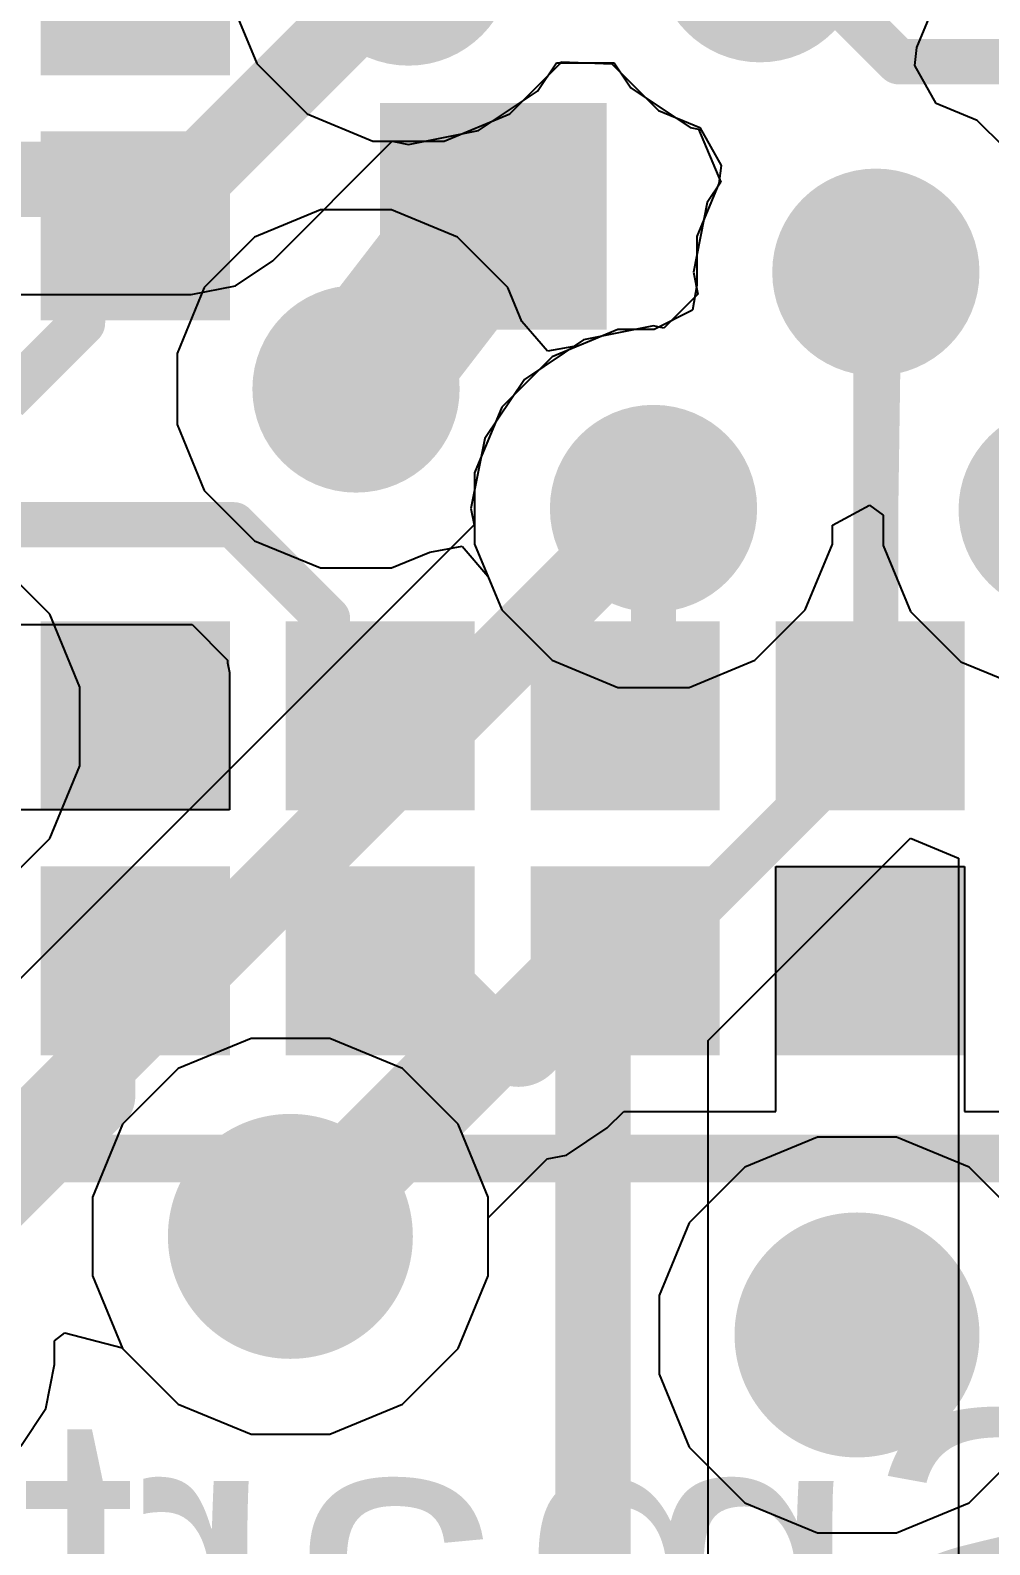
# Model space of a CAD drawing. Header units: inches. Extents: x 0.3 to 52.1, y -1.7 to 36.7.
# Drawn here: x 17.421 to 19.967, y 25.05 to 29.069 of the extents above; entities that cross this region are included whole.
import ezdxf

# ---------------------------------------------------------------- set-up
doc = ezdxf.new("R2010")
doc.units = ezdxf.units.IN
for name, color, linetype in [('Bottom Layer', 5, 'Continuous'), ('Bottom Overlay', 54, 'Continuous'), ('Internal1', 16, 'Continuous'), ('Internal2', 76, 'Continuous'), ('Top Assembly', 216, 'Continuous'), ('Top Layer', 1, 'Continuous'), ('Top Overlay', 2, 'Continuous'), ('Top Paste', 8, 'Continuous'), ('Top Solder', 216, 'Continuous'), ('Via Holes', 16, 'Continuous')]:
    doc.layers.add(name, color=color, linetype=linetype)
doc.styles.add('Arial', font='', dxfattribs={"height": 0.2})
doc.styles.get('Arial').set_extended_font_data('Arial')

# ---------------------------------------------------------------- blocks, each defined once
blk = doc.blocks.new('BL635U_150')
at = {"layer": 'Top Layer'}
for points in [[(-2.7674951, 2.15000586), (-2.3674959, 2.15000586), (-2.3674959, 1.75000666), (-2.7674951, 1.75000666)], [(-2.11749132, 2.15000586), (-1.71749212, 2.15000586), (-1.71749212, 1.75000666), (-2.11749132, 1.75000666)], [(-0.81749646, 2.15000586), (-0.41749726, 2.15000586), (-0.41749726, 1.75000666), (-0.81749646, 1.75000666)], [(-0.16749776, 2.15000586), (0.23250144, 2.15000586), (0.23250144, 1.75000666), (-0.16749776, 1.75000666)], [(-2.7674951, 1.50000716), (-2.3674959, 1.50000716), (-2.3674959, 1.10000796), (-2.7674951, 1.10000796)], [(-2.11749132, 1.50000716), (-1.71749212, 1.50000716), (-1.71749212, 1.10000796), (-2.11749132, 1.10000796)], [(-0.84249768, 0.75000866), (-0.84249768, 1.25000766), (-0.34249868, 1.25000766), (-0.34249868, 0.75000866)], [(-2.76749764, 0.85000846), (-2.36749844, 0.85000846), (-2.36749844, 0.45000926), (-2.76749764, 0.45000926)], [(-2.11749132, 0.85000846), (-1.71749212, 0.85000846), (-1.71749212, 0.45000926), (-2.11749132, 0.45000926)], [(-2.7674951, 0.20000976), (-2.3674959, 0.20000976), (-2.3674959, -0.19998944), (-2.7674951, -0.19998944)], [(-2.11749132, 0.20000976), (-1.71749212, 0.20000976), (-1.71749212, -0.19998944), (-2.11749132, -0.19998944)]]:
    blk.add_hatch(color=1, dxfattribs=at).paths.add_polyline_path(points)
at = {"layer": 'Top Paste'}
for points in [[(-2.7674951, 2.15000586), (-2.3674959, 2.15000586), (-2.3674959, 1.75000666), (-2.7674951, 1.75000666)], [(-2.11749132, 2.15000586), (-1.71749212, 2.15000586), (-1.71749212, 1.75000666), (-2.11749132, 1.75000666)], [(-0.81749646, 2.15000586), (-0.41749726, 2.15000586), (-0.41749726, 1.75000666), (-0.81749646, 1.75000666)], [(-0.16749776, 2.15000586), (0.23250144, 2.15000586), (0.23250144, 1.75000666), (-0.16749776, 1.75000666)], [(-2.7674951, 1.50000716), (-2.3674959, 1.50000716), (-2.3674959, 1.10000796), (-2.7674951, 1.10000796)], [(-2.11749132, 1.50000716), (-1.71749212, 1.50000716), (-1.71749212, 1.10000796), (-2.11749132, 1.10000796)], [(-0.84249768, 0.75000866), (-0.84249768, 1.25000766), (-0.34249868, 1.25000766), (-0.34249868, 0.75000866)], [(-2.76749764, 0.85000846), (-2.36749844, 0.85000846), (-2.36749844, 0.45000926), (-2.76749764, 0.45000926)], [(-2.11749132, 0.85000846), (-1.71749212, 0.85000846), (-1.71749212, 0.45000926), (-2.11749132, 0.45000926)], [(-2.7674951, 0.20000976), (-2.3674959, 0.20000976), (-2.3674959, -0.19998944), (-2.7674951, -0.19998944)], [(-2.11749132, 0.20000976), (-1.71749212, 0.20000976), (-1.71749212, -0.19998944), (-2.11749132, -0.19998944)]]:
    blk.add_hatch(color=8, dxfattribs=at).paths.add_polyline_path(points)
at = {"layer": 'Top Solder'}
for points in [[(-2.8182951, 2.20080586), (-2.3166959, 2.20080586), (-2.3166959, 1.69920666), (-2.8182951, 1.69920666)], [(-2.16829132, 2.20080586), (-1.66669212, 2.20080586), (-1.66669212, 1.69920666), (-2.16829132, 1.69920666)], [(-0.8682964599999998, 2.20080586), (-0.36669726, 2.20080586), (-0.36669726, 1.69920666), (-0.8682964599999998, 1.69920666)], [(-0.21829776, 2.20080586), (0.28330144, 2.20080586), (0.28330144, 1.69920666), (-0.21829776, 1.69920666)], [(-2.8182951, 1.55080716), (-2.3166959, 1.55080716), (-2.3166959, 1.04920796), (-2.8182951, 1.04920796)], [(-2.16829132, 1.55080716), (-1.66669212, 1.55080716), (-1.66669212, 1.04920796), (-2.16829132, 1.04920796)], [(-0.8932976799999999, 0.69920866), (-0.8932976799999999, 1.30080766), (-0.29169868, 1.30080766), (-0.29169868, 0.69920866)], [(-2.81829764, 0.9008084599999999), (-2.31669844, 0.9008084599999999), (-2.31669844, 0.39920926), (-2.81829764, 0.39920926)], [(-2.16829132, 0.9008084599999999), (-1.66669212, 0.9008084599999999), (-1.66669212, 0.39920926), (-2.16829132, 0.39920926)], [(-2.8182951, 0.25080976), (-2.3166959, 0.25080976), (-2.3166959, -0.25078944), (-2.8182951, -0.25078944)], [(-2.16829132, 0.25080976), (-1.66669212, 0.25080976), (-1.66669212, -0.25078944), (-2.16829132, -0.25078944)]]:
    blk.add_hatch(color=216, dxfattribs=at).paths.add_polyline_path(points)
at = {"layer": 'Top Assembly'}
blk.add_lwpolyline([(-3.0925008, 3.15000894, 0.02500122, 0.02500122, 0), (-3.0925008, -3.14999116, 0.02500122, 0.02500122, 0)], format="xyseb", dxfattribs=at)
at = {"layer": 'Top Overlay'}
blk.add_lwpolyline([(-3.0925008, 3.15000132, 0.127, 0.127, 0), (-3.0925008, -3.14999624, 0.127, 0.127, 0)], format="xyseb", dxfattribs=at)

msp = doc.modelspace()

# ---------------------------------------------------------------- hatches: boundary and pattern name
at = {"layer": 'Bottom Layer'}
h = msp.add_hatch(color=5, dxfattribs=at)
edge = h.paths.add_edge_path()
edge.add_arc((18.42499998, 29.25000246), 0.27499818, 0, 360)
h = msp.add_hatch(color=5, dxfattribs=at)
edge = h.paths.add_edge_path()
edge.add_arc((19.35746192, 29.258768), 0.27499818, 0, 360)
h = msp.add_hatch(color=5, dxfattribs=at)
edge = h.paths.add_edge_path()
edge.add_arc((19.66500004, 28.42693324), 0.27499818, 0, 360)
h = msp.add_hatch(color=5, dxfattribs=at)
edge = h.paths.add_edge_path()
edge.add_arc((18.2856251, 28.11705324), 0.27499818, 0, 360)
h = msp.add_hatch(color=5, dxfattribs=at)
edge = h.paths.add_edge_path()
edge.add_arc((19.07500122, 27.80000028), 0.27499818, 0, 360)
h = msp.add_hatch(color=5, dxfattribs=at)
edge = h.paths.add_edge_path()
edge.add_arc((20.15928912, 27.7959566), 0.27499818, 0, 360)
h = msp.add_hatch(color=5, dxfattribs=at)
edge = h.paths.add_edge_path()
edge.add_arc((18.1114573, 25.86849284), 0.32500062, 0, 360)
h = msp.add_hatch(color=5, dxfattribs=at)
edge = h.paths.add_edge_path()
edge.add_arc((19.61500014, 25.60690332), 0.32500062, 0, 360)
at = {"layer": 'Internal1'}
h = msp.add_hatch(color=16, dxfattribs=at)
edge = h.paths.add_edge_path()
edge.add_arc((18.42499998, 29.25000246), 0.27499818, 0, 360)
h = msp.add_hatch(color=16, dxfattribs=at)
edge = h.paths.add_edge_path()
edge.add_arc((19.35746192, 29.258768), 0.27499818, 0, 360)
h = msp.add_hatch(color=16, dxfattribs=at)
edge = h.paths.add_edge_path()
edge.add_arc((19.66500004, 28.42693324), 0.27499818, 0, 360)
h = msp.add_hatch(color=16, dxfattribs=at)
edge = h.paths.add_edge_path()
edge.add_arc((18.2856251, 28.11705324), 0.27499818, 0, 360)
h = msp.add_hatch(color=16, dxfattribs=at)
edge = h.paths.add_edge_path()
edge.add_arc((19.07500122, 27.80000028), 0.27499818, 0, 360)
h = msp.add_hatch(color=16, dxfattribs=at)
edge = h.paths.add_edge_path()
edge.add_arc((20.15928912, 27.7959566), 0.27499818, 0, 360)
h = msp.add_hatch(color=16, dxfattribs=at)
edge = h.paths.add_edge_path()
edge.add_arc((18.1114573, 25.86849284), 0.32500062, 0, 360)
h = msp.add_hatch(color=16, dxfattribs=at)
edge = h.paths.add_edge_path()
edge.add_arc((19.61500014, 25.60690332), 0.32500062, 0, 360)
at = {"layer": 'Internal2'}
h = msp.add_hatch(color=76, dxfattribs=at)
edge = h.paths.add_edge_path()
edge.add_arc((18.42499998, 29.25000246), 0.27499818, 0, 360)
h = msp.add_hatch(color=76, dxfattribs=at)
edge = h.paths.add_edge_path()
edge.add_arc((19.35746192, 29.258768), 0.27499818, 0, 360)
h = msp.add_hatch(color=76, dxfattribs=at)
edge = h.paths.add_edge_path()
edge.add_arc((19.66500004, 28.42693324), 0.27499818, 0, 360)
h = msp.add_hatch(color=76, dxfattribs=at)
edge = h.paths.add_edge_path()
edge.add_arc((18.2856251, 28.11705324), 0.27499818, 0, 360)
h = msp.add_hatch(color=76, dxfattribs=at)
edge = h.paths.add_edge_path()
edge.add_arc((19.07500122, 27.80000028), 0.27499818, 0, 360)
h = msp.add_hatch(color=76, dxfattribs=at)
edge = h.paths.add_edge_path()
edge.add_arc((20.15928912, 27.7959566), 0.27499818, 0, 360)
h = msp.add_hatch(color=76, dxfattribs=at)
edge = h.paths.add_edge_path()
edge.add_arc((18.1114573, 25.86849284), 0.32500062, 0, 360)
h = msp.add_hatch(color=76, dxfattribs=at)
edge = h.paths.add_edge_path()
edge.add_arc((19.61500014, 25.60690332), 0.32500062, 0, 360)
at = {"layer": 'Top Layer'}
h = msp.add_hatch(color=1, dxfattribs=at)
edge = h.paths.add_edge_path()
edge.add_arc((18.42499998, 29.25000246), 0.27499818, 0, 360)
h = msp.add_hatch(color=1, dxfattribs=at)
edge = h.paths.add_edge_path()
edge.add_arc((19.35746192, 29.258768), 0.27499818, 0, 360)
h = msp.add_hatch(color=1, dxfattribs=at)
edge = h.paths.add_edge_path()
edge.add_arc((19.66500004, 28.42693324), 0.27499818, 0, 360)
h = msp.add_hatch(color=1, dxfattribs=at)
edge = h.paths.add_edge_path()
edge.add_arc((18.2856251, 28.11705324), 0.27499818, 0, 360)
h = msp.add_hatch(color=1, dxfattribs=at)
edge = h.paths.add_edge_path()
edge.add_arc((19.07500122, 27.80000028), 0.27499818, 0, 360)
h = msp.add_hatch(color=1, dxfattribs=at)
edge = h.paths.add_edge_path()
edge.add_arc((20.15928912, 27.7959566), 0.27499818, 0, 360)
h = msp.add_hatch(color=1, dxfattribs=at)
edge = h.paths.add_edge_path()
edge.add_arc((18.1114573, 25.86849284), 0.32500062, 0, 360)
h = msp.add_hatch(color=1, dxfattribs=at)
edge = h.paths.add_edge_path()
edge.add_arc((19.61500014, 25.60690332), 0.32500062, 0, 360)
at = {"layer": 'Via Holes'}
h = msp.add_hatch(color=7, dxfattribs=at)
edge = h.paths.add_edge_path()
edge.add_arc((19.66500004, 28.42693324), 0.12499848, 0, 360)
h = msp.add_hatch(color=7, dxfattribs=at)
edge = h.paths.add_edge_path()
edge.add_arc((18.2856251, 28.11705324), 0.12499848, 0, 360)
h = msp.add_hatch(color=7, dxfattribs=at)
edge = h.paths.add_edge_path()
edge.add_arc((19.07500122, 27.80000028), 0.12499848, 0, 360)
h = msp.add_hatch(color=7, dxfattribs=at)
edge = h.paths.add_edge_path()
edge.add_arc((18.1114573, 25.86849284), 0.17499838, 0, 360)
h = msp.add_hatch(color=7, dxfattribs=at)
edge = h.paths.add_edge_path()
edge.add_arc((19.61500014, 25.60690332), 0.17499838, 0, 360)

# ---------------------------------------------------------------- linework, layer by layer
at = {"layer": 'Bottom Layer'}
for p, q in [((18.76745548, 28.90754695999999), (18.81778812, 28.98287574)), ((18.81778812, 28.98287574), (18.97053102, 28.98287574)), ((18.97053102, 28.98287574), (19.01500642, 28.9163125)), ((18.61033616, 28.80256368), (18.76745548, 28.90754695999999)), ((19.01500642, 28.9163125), (19.17212574, 28.81132922)), ((18.06476702, 28.45719226), (18.38185554, 28.77428078)), ((18.38185554, 28.77428078), (18.42499998, 28.76569812)), ((18.42499998, 28.76569812), (18.61033616, 28.80256368)), ((19.17212574, 28.81132922), (19.19481048, 28.80681818)), ((19.19481048, 28.80681818), (19.2532635, 28.66570086)), ((19.2532635, 28.66570086), (19.21756126, 28.61226942)), ((19.21756126, 28.61226942), (19.1806957, 28.42693324)), ((17.96553176, 28.3908881), (18.06476702, 28.45719226)), ((19.1806957, 28.42693324), (19.1922908, 28.36864024)), ((17.8484784, 28.36760138), (17.96553176, 28.3908881)), ((12.9803906, 28.36760392), (17.8484657, 28.36760392)), ((17.8484657, 28.36760392), (17.8484784, 28.36760138)), ((19.1922908, 28.36864024), (19.10248656, 28.27883854)), ((19.07500122, 28.28430462), (18.88966504, 28.24743906)), ((19.10248656, 28.27883854), (19.07500122, 28.28430462)), ((18.88966504, 28.24743906), (18.73254572, 28.14245578)), ((18.73254572, 28.14245578), (18.62756244, 27.98533646)), ((18.62756244, 27.98533646), (18.59069688, 27.80000028)), ((18.59069688, 27.80000028), (18.59927954, 27.7568533)), ((18.59927954, 27.7568533), (17.07910478, 26.23668108)), ((19.22034764, 26.38822764), (19.7571233, 26.9250033)), ((19.7571233, 26.9250033), (19.8841233, 26.8723999)), ((19.8841233, 26.8723999), (19.8841233, 22.89537204)), ((19.22034764, 24.94843118), (19.22034764, 26.38822764))]:
    msp.add_line(p, q, dxfattribs=at)
for points in [[(17.8484784, 28.67348088, 0.1999996, 0.1999996, 0), (18.42499998, 29.25000246, 0.1999996, 0.1999996, 0)], [(19.45217344, 29.258768, 0.11999976, 0.11999976, 0), (19.7255892, 28.98535224, 0.11999976, 0.11999976, 0)], [(19.7255892, 28.98535224, 0.11999976, 0.11999976, 0), (23.7635542, 28.98535224, 0.11999976, 0.11999976, 0)], [(11.2654334, 28.67348088, 0.1999996, 0.1999996, 0), (17.8484784, 28.67348088, 0.1999996, 0.1999996, 0)], [(19.66500004, 27.20777896, 0.11999976, 0.11999976, 0), (19.66500004, 28.42693324, 0.11999976, 0.11999976, 0)], [(17.2953934, 26.02039246, 0.1999996, 0.1999996, 0), (19.07500122, 27.80000028, 0.1999996, 0.1999996, 0)], [(18.91447068, 26.4572496, 0.11999976, 0.11999976, 0), (19.66500004, 27.20777896, 0.11999976, 0.11999976, 0)], [(18.91447068, 24.94841848, 0.1999996, 0.1999996, 0), (18.91447068, 26.4572496, 0.1999996, 0.1999996, 0)]]:
    msp.add_lwpolyline(points, format="xyseb", dxfattribs=at)
for points in [[(19.69558926, 28.98535224, 0.05999988, 0.05999988, 1), (19.75558914, 28.98535224, 0.05999988, 0.05999988, 1)], [(19.69558926, 28.98535224, 0.05999988, 0.05999988, 1), (19.75558914, 28.98535224, 0.05999988, 0.05999988, 1)], [(17.7984785, 28.67348088, 0.0999998, 0.0999998, 1), (17.8984783, 28.67348088, 0.0999998, 0.0999998, 1)], [(17.7984785, 28.67348088, 0.0999998, 0.0999998, 1), (17.8984783, 28.67348088, 0.0999998, 0.0999998, 1)], [(19.6350001, 28.42693324, 0.05999988, 0.05999988, 1), (19.69499998, 28.42693324, 0.05999988, 0.05999988, 1)], [(19.02500132, 27.80000028, 0.0999998, 0.0999998, 1), (19.12500112, 27.80000028, 0.0999998, 0.0999998, 1)], [(19.6350001, 27.20777896, 0.05999988, 0.05999988, 1), (19.69499998, 27.20777896, 0.05999988, 0.05999988, 1)], [(19.6350001, 27.20777896, 0.05999988, 0.05999988, 1), (19.69499998, 27.20777896, 0.05999988, 0.05999988, 1)], [(18.86447078, 26.4572496, 0.0999998, 0.0999998, 1), (18.96447058, 26.4572496, 0.0999998, 0.0999998, 1)], [(18.88447074, 26.4572496, 0.05999988, 0.05999988, 1), (18.94447062, 26.4572496, 0.05999988, 0.05999988, 1)]]:
    msp.add_lwpolyline(points, format="xyseb", close=True, dxfattribs=at)
at = {"layer": 'Internal1'}
for p, q in [((17.9500022, 29.15551954), (18.022316, 28.98093772)), ((19.77391778, 29.02295186), (19.8324597, 29.16428508)), ((19.76824088, 28.97534464), (19.77391778, 29.02295186)), ((18.022316, 28.98093772), (18.15593524, 28.84731848)), ((18.69406472, 28.84731848), (18.82768396, 28.98093772)), ((18.82768396, 28.98093772), (18.82954578, 28.98543352)), ((18.82954578, 28.98543352), (18.96467886, 28.97980234)), ((18.96467886, 28.97980234), (19.08839718, 28.85608402)), ((19.82488796, 28.87483937999999), (19.76824088, 28.97534464)), ((19.08839718, 28.85608402), (19.197574, 28.81086186)), ((19.93406478, 28.82961722), (19.82488796, 28.87483937999999)), ((18.15593524, 28.84731848), (18.33051706, 28.77500468)), ((18.5194829, 28.77500468), (18.69406472, 28.84731848)), ((20.00528638, 28.75839562), (19.93406478, 28.82961722)), ((18.33051706, 28.77500468), (18.5194829, 28.77500468)), ((19.197574, 28.81086186), (19.25422108, 28.7103566)), ((19.25422108, 28.7103566), (19.24854418, 28.66274938)), ((19.24854418, 28.66274938), (19.19000226, 28.52141616)), ((19.19000226, 28.52141616), (19.19000226, 28.39233082)), ((19.19000226, 28.39233082), (19.17851384, 28.32664642)), ((19.17851384, 28.32664642), (19.07633472, 28.27499806)), ((18.9805183, 28.27499806), (18.80593648, 28.20268426)), ((19.07633472, 28.27499806), (18.9805183, 28.27499806)), ((18.80593648, 28.20268426), (18.67231724, 28.06906502)), ((18.67231724, 28.06906502), (18.60000344, 27.8944832)), ((18.60000344, 27.8944832), (18.60000344, 27.70551736)), ((19.549999, 27.75608876), (19.64800998, 27.80913158)), ((19.64800998, 27.80913158), (19.68429134, 27.78264446)), ((19.68429134, 27.78264446), (19.68429134, 27.70147368)), ((19.549999, 27.70551736), (19.549999, 27.75608876)), ((18.60000344, 27.70551736), (18.67231724, 27.53093553999999)), ((19.4776852, 27.53093553999999), (19.549999, 27.70551736)), ((19.68429134, 27.70147368), (19.75660514, 27.52689186)), ((18.67231724, 27.53093553999999), (18.80593648, 27.3973163)), ((19.34406596, 27.3973163), (19.4776852, 27.53093553999999)), ((19.75660514, 27.52689186), (19.89022438, 27.39327262)), ((18.80593648, 27.3973163), (18.9805183, 27.3250025)), ((19.16948414, 27.3250025), (19.34406596, 27.3973163)), ((19.89022438, 27.39327262), (20.0648062, 27.32095882)), ((18.9805183, 27.3250025), (19.16948414, 27.3250025)), ((18.00702774, 26.39349306), (17.81406902, 26.31356688)), ((18.21588686, 26.39349306), (18.00702774, 26.39349306)), ((18.40884558, 26.31356688), (18.21588686, 26.39349306)), ((17.81406902, 26.31356688), (17.66638326, 26.16588112)), ((18.55653134, 26.16588112), (18.40884558, 26.31356688)), ((17.66638326, 26.16588112), (17.58645708, 25.9729224)), ((18.63645752, 25.9729224), (18.55653134, 26.16588112)), ((17.58645708, 25.9729224), (17.58645708, 25.76406328)), ((18.63645752, 25.76406328), (18.63645752, 25.9729224)), ((17.58645708, 25.76406328), (17.66638326, 25.57110456)), ((18.55653134, 25.57110456), (18.63645752, 25.76406328)), ((17.66638326, 25.57110456), (17.81406902, 25.4234188)), ((18.40884558, 25.4234188), (18.55653134, 25.57110456)), ((17.81406902, 25.4234188), (18.00702774, 25.34349262)), ((18.21588686, 25.34349262), (18.40884558, 25.4234188)), ((18.00702774, 25.34349262), (18.21588686, 25.34349262))]:
    msp.add_line(p, q, dxfattribs=at)
at = {"layer": 'Internal2'}
for p, q in [((17.9500022, 29.15551954), (18.022316, 28.98093772)), ((19.77391778, 29.02295186), (19.8324597, 29.16428508)), ((19.76824088, 28.97534464), (19.77391778, 29.02295186)), ((18.022316, 28.98093772), (18.15593524, 28.84731848)), ((18.69406472, 28.84731848), (18.82768396, 28.98093772)), ((18.82768396, 28.98093772), (18.82954578, 28.98543352)), ((18.82954578, 28.98543352), (18.96467886, 28.97980234)), ((18.96467886, 28.97980234), (19.08839718, 28.85608402)), ((19.82488796, 28.87483937999999), (19.76824088, 28.97534464)), ((19.08839718, 28.85608402), (19.197574, 28.81086186)), ((19.93406478, 28.82961722), (19.82488796, 28.87483937999999)), ((18.15593524, 28.84731848), (18.33051706, 28.77500468)), ((18.5194829, 28.77500468), (18.69406472, 28.84731848)), ((20.00528638, 28.75839562), (19.93406478, 28.82961722)), ((18.33051706, 28.77500468), (18.5194829, 28.77500468)), ((19.197574, 28.81086186), (19.25422108, 28.7103566)), ((19.25422108, 28.7103566), (19.24854418, 28.66274938)), ((19.24854418, 28.66274938), (19.19000226, 28.52141616)), ((18.19114218, 28.59205102), (18.01656036, 28.51973722)), ((18.38010802, 28.59205102), (18.19114218, 28.59205102)), ((18.55468984, 28.51973722), (18.38010802, 28.59205102)), ((18.01656036, 28.51973722), (17.88294112, 28.38611798)), ((18.68830908, 28.38611798), (18.55468984, 28.51973722)), ((19.19000226, 28.52141616), (19.19000226, 28.39233082)), ((17.88294112, 28.38611798), (17.81062732, 28.21153616)), ((18.72548706, 28.296362), (18.68830908, 28.38611798)), ((19.19000226, 28.39233082), (19.17851384, 28.32664642)), ((18.79327458, 28.21742896), (18.72548706, 28.296362)), ((19.17851384, 28.32664642), (19.07633472, 28.27499806)), ((18.9805183, 28.27499806), (18.8787913, 28.232862)), ((19.07633472, 28.27499806), (18.9805183, 28.27499806)), ((17.81062732, 28.21153616), (17.81062732, 28.02257032)), ((18.8787913, 28.232862), (18.79327458, 28.21742896)), ((17.81062732, 28.02257032), (17.88294112, 27.8479885)), ((17.88294112, 27.8479885), (18.01656036, 27.71436926)), ((19.549999, 27.75608876), (19.64800998, 27.80913158)), ((19.64800998, 27.80913158), (19.68429134, 27.78264446)), ((19.68429134, 27.78264446), (19.68429134, 27.70147368)), ((19.549999, 27.70551736), (19.549999, 27.75608876)), ((18.01656036, 27.71436926), (18.19114218, 27.64205546)), ((18.48183502, 27.68419152), (18.56735174, 27.69962456)), ((18.56735174, 27.69962456), (18.63513926, 27.62069152)), ((19.4776852, 27.53093553999999), (19.549999, 27.70551736)), ((19.68429134, 27.70147368), (19.75660514, 27.52689186)), ((17.4730918, 27.51922868), (17.32540604, 27.66691444)), ((18.38010802, 27.64205546), (18.48183502, 27.68419152)), ((18.19114218, 27.64205546), (18.38010802, 27.64205546)), ((18.63513926, 27.62069152), (18.67231724, 27.53093553999999)), ((18.67231724, 27.53093553999999), (18.80593648, 27.3973163)), ((19.34406596, 27.3973163), (19.4776852, 27.53093553999999)), ((17.55301798, 27.32626996), (17.4730918, 27.51922868)), ((19.75660514, 27.52689186), (19.89022438, 27.39327262)), ((18.80593648, 27.3973163), (18.9805183, 27.3250025)), ((19.16948414, 27.3250025), (19.34406596, 27.3973163)), ((19.89022438, 27.39327262), (20.0648062, 27.32095882)), ((17.55301798, 27.11741084), (17.55301798, 27.32626996)), ((18.9805183, 27.3250025), (19.16948414, 27.3250025)), ((17.4730918, 26.92445212), (17.55301798, 27.11741084)), ((17.32540604, 26.77676636), (17.4730918, 26.92445212)), ((19.51057058, 26.13190354), (19.31761186, 26.05197736)), ((19.7194297, 26.13190354), (19.51057058, 26.13190354)), ((19.91238842, 26.05197736), (19.7194297, 26.13190354)), ((19.31761186, 26.05197736), (19.1699261, 25.9042916)), ((20.06007418, 25.9042916), (19.91238842, 26.05197736)), ((19.1699261, 25.9042916), (19.08999992, 25.71133288)), ((19.08999992, 25.71133288), (19.08999992, 25.50247376)), ((19.08999992, 25.50247376), (19.1699261, 25.30951504)), ((19.1699261, 25.30951504), (19.31761186, 25.16182928)), ((19.91238842, 25.16182928), (20.06007418, 25.30951504)), ((19.31761186, 25.16182928), (19.51057058, 25.0819031)), ((19.7194297, 25.0819031), (19.91238842, 25.16182928)), ((19.51057058, 25.0819031), (19.7194297, 25.0819031))]:
    msp.add_line(p, q, dxfattribs=at)
at = {"layer": 'Top Layer'}
for p, q in [((14.87071194, 27.49174842), (17.8510565, 27.49174842)), ((17.8510565, 27.49174842), (17.9449095, 27.39789796)), ((17.9449095, 27.39002142), (17.94490696, 27.39000872)), ((17.94490696, 27.39000872), (17.9500022, 27.36439536)), ((17.9449095, 27.39789796), (17.9449095, 27.39002142)), ((17.9500022, 27.36439536), (17.9500022, 27.00000442)), ((17.9500022, 27.00000442), (17.3000035, 27.00000442)), ((19.3999993, 26.20000348), (19.3999993, 26.8500098)), ((19.3999993, 26.8500098), (19.90000338, 26.8500098)), ((19.90000338, 26.8500098), (19.90000338, 26.20000602)), ((18.95244114, 26.15646534), (18.99597928, 26.20000348)), ((18.99597928, 26.20000348), (19.3999993, 26.20000348)), ((19.90000338, 26.20000602), (19.99412562, 26.20000602)), ((18.84427524, 26.08419218), (18.95244114, 26.15646534)), ((18.79314504, 26.07402202), (18.84427524, 26.08419218)), ((18.63645752, 25.9173345), (18.79314504, 26.07402202)), ((18.63645752, 25.76406328), (18.63645752, 25.9173345)), ((18.55653134, 25.57110456), (18.63645752, 25.76406328)), ((17.4858426, 25.59128485999999), (17.51272596, 25.6123694)), ((17.51272596, 25.6123694), (17.66576604, 25.57259554)), ((17.4858426, 25.52840462), (17.4858426, 25.59128485999999)), ((17.66576604, 25.57259554), (17.66638326, 25.57110456)), ((17.66638326, 25.57110456), (17.81406902, 25.4234188)), ((18.40884558, 25.4234188), (18.55653134, 25.57110456)), ((17.46255842, 25.41133856), (17.48584514, 25.52839192)), ((17.48584514, 25.52839192), (17.4858426, 25.52840462)), ((17.39625426, 25.3121033), (17.46255842, 25.41133856)), ((17.81406902, 25.4234188), (18.00702774, 25.34349262)), ((18.21588686, 25.34349262), (18.40884558, 25.4234188)), ((18.00702774, 25.34349262), (18.21588686, 25.34349262))]:
    msp.add_line(p, q, dxfattribs=at)
for points in [[(18.6000009, 28.52500264, 0.3999992, 0.3999992, 0), (18.6500008, 28.57500254, 0.3999992, 0.3999992, 0)], [(18.2856251, 28.11705324, 0.3999992, 0.3999992, 0), (18.6000009, 28.52500264, 0.3999992, 0.3999992, 0)], [(17.56000298, 28.41000414, 0.11999976, 0.11999976, 0), (17.7000027, 28.55000386, 0.11999976, 0.11999976, 0)], [(17.56000298, 28.2923107, 0.11999976, 0.11999976, 0), (17.56000298, 28.41000414, 0.11999976, 0.11999976, 0)], [(19.66500004, 28.42693324, 0.11999976, 0.11999976, 0), (19.6651245, 28.42680878, 0.11999976, 0.11999976, 0)], [(19.6650483, 27.8319611, 0.11999976, 0.11999976, 0), (19.6735827, 28.42680878, 0.11999976, 0.11999976, 0)], [(19.6651245, 28.42680878, 0.11999976, 0.11999976, 0), (19.6735827, 28.42680878, 0.11999976, 0.11999976, 0)], [(17.35769706, 28.09000478, 0.11999976, 0.11999976, 0), (17.56000298, 28.2923107, 0.11999976, 0.11999976, 0)], [(19.66500004, 27.82499896, 0.11999976, 0.11999976, -0.003588855733832307), (19.66505084, 27.8319611, 0.11999976, 0.11999976, 0)], [(19.07500122, 27.32501012, 0.11999976, 0.11999976, 0), (19.07500122, 27.80000028, 0.11999976, 0.11999976, 0)], [(19.66500004, 27.82485418, 0.11999976, 0.11999976, -7.462881773900023e-05), (19.66500004, 27.82499896, 0.11999976, 0.11999976, 0)], [(19.66500004, 27.39000872, 0.11999976, 0.11999976, 0), (19.66500004, 27.82485418, 0.11999976, 0.11999976, 0)], [(14.76090774, 27.7568406, 0.11999976, 0.11999976, 0), (17.96086324, 27.7568406, 0.11999976, 0.11999976, 0)], [(17.96086324, 27.7568406, 0.11999976, 0.11999976, 0), (18.21000168, 27.50770216, 0.11999976, 0.11999976, 0)], [(18.21000168, 27.39000872, 0.11999976, 0.11999976, 0), (18.21000168, 27.50770216, 0.11999976, 0.11999976, 0)], [(18.21000168, 27.39000872, 0.11999976, 0.11999976, 0), (18.3500014, 27.250009, 0.11999976, 0.11999976, 0)], [(19.6499988, 27.250009, 0.11999976, 0.11999976, 0), (19.66500004, 27.39000872, 0.11999976, 0.11999976, 0)], [(19.0000001, 27.250009, 0.11999976, 0.11999976, 0), (19.07500122, 27.32501012, 0.11999976, 0.11999976, 0)], [(18.3500014, 26.60000522, 0.254, 0.254, 0), (18.423001, 26.52700562, 0.254, 0.254, 0)], [(18.9270005, 26.52700308, 0.254, 0.254, 0), (19.0000001, 26.60000268, 0.254, 0.254, 0)], [(17.6000029, 26.50000542, 0.1999996, 0.1999996, 0), (17.7000027, 26.60000522, 0.1999996, 0.1999996, 0)], [(18.423001, 26.52700562, 0.254, 0.254, 0), (18.45995038, 26.52700562, 0.254, 0.254, 0)], [(18.45995038, 26.52700562, 0.254, 0.254, 0), (18.60874104, 26.37821495999999, 0.254, 0.254, 0)], [(18.7166885, 26.39221798, 0.254, 0.254, 0), (18.8514736, 26.52700308, 0.254, 0.254, 0)], [(18.8514736, 26.52700308, 0.254, 0.254, 0), (18.9270005, 26.52700308, 0.254, 0.254, 0)], [(17.6000029, 26.24092034, 0.1999996, 0.1999996, 0), (17.6000029, 26.50000542, 0.1999996, 0.1999996, 0)], [(18.1147212, 25.86710346, 0.254, 0.254, 0), (18.60874104, 26.3611233, 0.254, 0.254, 0)], [(18.60874104, 26.3611233, 0.254, 0.254, 0), (18.60874104, 26.37821495999999, 0.254, 0.254, 0)], [(17.17996564, 25.82088308, 0.1999996, 0.1999996, 0), (17.6000029, 26.24092034, 0.1999996, 0.1999996, 0)], [(18.1114573, 25.86849284, 0.254, 0.254, 0), (18.14189158, 25.83805856, 0.254, 0.254, 0)]]:
    msp.add_lwpolyline(points, format="xyseb", dxfattribs=at)
for points in [[(18.550001, 28.57500254, 0.1999996, 0.1999996, 1), (18.7500006, 28.57500254, 0.1999996, 0.1999996, 1)], [(18.5000011, 28.52500264, 0.1999996, 0.1999996, 1), (18.7000007, 28.52500264, 0.1999996, 0.1999996, 1)], [(18.5000011, 28.52500264, 0.1999996, 0.1999996, 1), (18.7000007, 28.52500264, 0.1999996, 0.1999996, 1)], [(17.67000276, 28.55000386, 0.05999988, 0.05999988, 1), (17.73000264, 28.55000386, 0.05999988, 0.05999988, 1)], [(17.53000304, 28.41000414, 0.05999988, 0.05999988, 1), (17.59000292, 28.41000414, 0.05999988, 0.05999988, 1)], [(17.53000304, 28.41000414, 0.05999988, 0.05999988, 1), (17.59000292, 28.41000414, 0.05999988, 0.05999988, 1)], [(19.6350001, 28.42693324, 0.05999988, 0.05999988, 1), (19.69499998, 28.42693324, 0.05999988, 0.05999988, 1)], [(19.63512456, 28.42680878, 0.05999988, 0.05999988, 1), (19.69512444, 28.42680878, 0.05999988, 0.05999988, 1)], [(19.63512456, 28.42680878, 0.05999988, 0.05999988, 1), (19.69512444, 28.42680878, 0.05999988, 0.05999988, 1)], [(19.64358276, 28.42680878, 0.05999988, 0.05999988, 1), (19.70358264, 28.42680878, 0.05999988, 0.05999988, 1)], [(19.64358276, 28.42680878, 0.05999988, 0.05999988, 1), (19.70358264, 28.42680878, 0.05999988, 0.05999988, 1)], [(17.53000304, 28.2923107, 0.05999988, 0.05999988, 1), (17.59000292, 28.2923107, 0.05999988, 0.05999988, 1)], [(17.53000304, 28.2923107, 0.05999988, 0.05999988, 1), (17.59000292, 28.2923107, 0.05999988, 0.05999988, 1)], [(18.1856253, 28.11705324, 0.1999996, 0.1999996, 1), (18.3856249, 28.11705324, 0.1999996, 0.1999996, 1)], [(19.63504836, 27.8319611, 0.05999988, 0.05999988, 1), (19.69504824, 27.8319611, 0.05999988, 0.05999988, 1)], [(19.6350509, 27.8319611, 0.05999988, 0.05999988, 1), (19.69505078, 27.8319611, 0.05999988, 0.05999988, 1)], [(19.04500128, 27.80000028, 0.05999988, 0.05999988, 1), (19.10500116, 27.80000028, 0.05999988, 0.05999988, 1)], [(19.6350001, 27.82499896, 0.05999988, 0.05999988, 1), (19.69499998, 27.82499896, 0.05999988, 0.05999988, 1)], [(19.6350001, 27.82499896, 0.05999988, 0.05999988, 1), (19.69499998, 27.82499896, 0.05999988, 0.05999988, 1)], [(19.6350001, 27.82485418, 0.05999988, 0.05999988, 1), (19.69499998, 27.82485418, 0.05999988, 0.05999988, 1)], [(19.6350001, 27.82485418, 0.05999988, 0.05999988, 1), (19.69499998, 27.82485418, 0.05999988, 0.05999988, 1)], [(17.9308633, 27.7568406, 0.05999988, 0.05999988, 1), (17.99086318, 27.7568406, 0.05999988, 0.05999988, 1)], [(17.9308633, 27.7568406, 0.05999988, 0.05999988, 1), (17.99086318, 27.7568406, 0.05999988, 0.05999988, 1)], [(18.18000174, 27.50770216, 0.05999988, 0.05999988, 1), (18.24000162, 27.50770216, 0.05999988, 0.05999988, 1)], [(18.18000174, 27.50770216, 0.05999988, 0.05999988, 1), (18.24000162, 27.50770216, 0.05999988, 0.05999988, 1)], [(18.18000174, 27.39000872, 0.05999988, 0.05999988, 1), (18.24000162, 27.39000872, 0.05999988, 0.05999988, 1)], [(18.18000174, 27.39000872, 0.05999988, 0.05999988, 1), (18.24000162, 27.39000872, 0.05999988, 0.05999988, 1)], [(19.6350001, 27.39000872, 0.05999988, 0.05999988, 1), (19.69499998, 27.39000872, 0.05999988, 0.05999988, 1)], [(19.6350001, 27.39000872, 0.05999988, 0.05999988, 1), (19.69499998, 27.39000872, 0.05999988, 0.05999988, 1)], [(19.04500128, 27.32501012, 0.05999988, 0.05999988, 1), (19.10500116, 27.32501012, 0.05999988, 0.05999988, 1)], [(19.04500128, 27.32501012, 0.05999988, 0.05999988, 1), (19.10500116, 27.32501012, 0.05999988, 0.05999988, 1)], [(18.32000146, 27.250009, 0.05999988, 0.05999988, 1), (18.38000134, 27.250009, 0.05999988, 0.05999988, 1)], [(18.97000016, 27.250009, 0.05999988, 0.05999988, 1), (19.03000004, 27.250009, 0.05999988, 0.05999988, 1)], [(19.61999886, 27.250009, 0.05999988, 0.05999988, 1), (19.67999874, 27.250009, 0.05999988, 0.05999988, 1)], [(18.2865014, 26.60000522, 0.127, 0.127, 1), (18.4135014, 26.60000522, 0.127, 0.127, 1)], [(18.9365001, 26.60000268, 0.127, 0.127, 1), (19.0635001, 26.60000268, 0.127, 0.127, 1)], [(17.6500028, 26.60000522, 0.0999998, 0.0999998, 1), (17.7500026, 26.60000522, 0.0999998, 0.0999998, 1)], [(18.359501, 26.52700562, 0.127, 0.127, 1), (18.486501, 26.52700562, 0.127, 0.127, 1)], [(18.359501, 26.52700562, 0.127, 0.127, 1), (18.486501, 26.52700562, 0.127, 0.127, 1)], [(18.39645038, 26.52700562, 0.127, 0.127, 1), (18.52345038, 26.52700562, 0.127, 0.127, 1)], [(18.39645038, 26.52700562, 0.127, 0.127, 1), (18.52345038, 26.52700562, 0.127, 0.127, 1)], [(18.7879736, 26.52700308, 0.127, 0.127, 1), (18.9149736, 26.52700308, 0.127, 0.127, 1)], [(18.7879736, 26.52700308, 0.127, 0.127, 1), (18.9149736, 26.52700308, 0.127, 0.127, 1)], [(18.8635005, 26.52700308, 0.127, 0.127, 1), (18.9905005, 26.52700308, 0.127, 0.127, 1)], [(18.8635005, 26.52700308, 0.127, 0.127, 1), (18.9905005, 26.52700308, 0.127, 0.127, 1)], [(17.550003, 26.50000542, 0.0999998, 0.0999998, 1), (17.6500028, 26.50000542, 0.0999998, 0.0999998, 1)], [(17.550003, 26.50000542, 0.0999998, 0.0999998, 1), (17.6500028, 26.50000542, 0.0999998, 0.0999998, 1)], [(18.54524104, 26.37821495999999, 0.127, 0.127, 1), (18.67224104, 26.37821495999999, 0.127, 0.127, 1)], [(18.54524104, 26.37821495999999, 0.127, 0.127, 1), (18.67224104, 26.37821495999999, 0.127, 0.127, 1)], [(18.54524104, 26.3611233, 0.127, 0.127, 1), (18.67224104, 26.3611233, 0.127, 0.127, 1)], [(18.54524104, 26.3611233, 0.127, 0.127, 1), (18.67224104, 26.3611233, 0.127, 0.127, 1)], [(18.6531885, 26.39221798, 0.127, 0.127, 1), (18.7801885, 26.39221798, 0.127, 0.127, 1)], [(17.550003, 26.24092034, 0.0999998, 0.0999998, 1), (17.6500028, 26.24092034, 0.0999998, 0.0999998, 1)], [(17.550003, 26.24092034, 0.0999998, 0.0999998, 1), (17.6500028, 26.24092034, 0.0999998, 0.0999998, 1)], [(18.0479573, 25.86849284, 0.127, 0.127, 1), (18.1749573, 25.86849284, 0.127, 0.127, 1)], [(18.0512212, 25.86710346, 0.127, 0.127, 1), (18.1782212, 25.86710346, 0.127, 0.127, 1)], [(18.07839158, 25.83805856, 0.127, 0.127, 1), (18.20539158, 25.83805856, 0.127, 0.127, 1)]]:
    msp.add_lwpolyline(points, format="xyseb", close=True, dxfattribs=at)

# ---------------------------------------------------------------- block references
at = {"rotation": 90}
msp.add_blockref('BL635U_150', (19.65000896, 29.16750072), dxfattribs=at)

# ---------------------------------------------------------------- texts
at = {"layer": 'Bottom Overlay', "style": 'Arial', "text_generation_flag": 2}
msp.add_text('Projekt na PBL4: Smartwatch', height=0.8000009399999999, dxfattribs=at).set_placement((29.06888267999999, 24.60503334))

doc.saveas('drawing.dxf')
